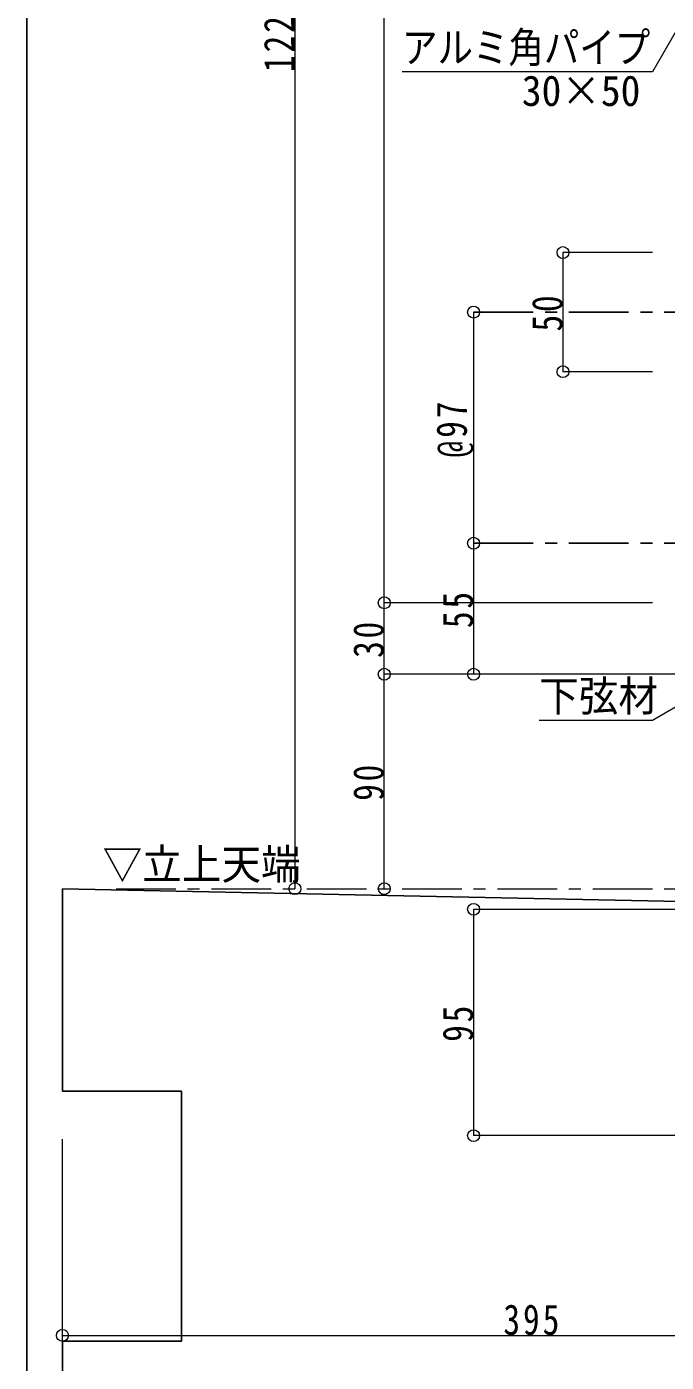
# Model space of a CAD drawing. Units: millimetres at full size, sheet at 1:5; some dimension numbers follow another scale. Extents: x -1050 to 1050, y -742 to 742.
# Drawn here: x -990 to -722, y -423 to 138 of the extents above; entities that cross this region are included whole.
import ezdxf
from ezdxf.enums import TextEntityAlignment as Align

# ---------------------------------------------------------------- set-up
doc = ezdxf.new("R2010")
doc.units = ezdxf.units.MM
doc.header["$LTSCALE"] = 5
doc.linetypes.add('CHAIN1', pattern=[8, 5, -1, 1, -1])
for name, color, linetype in [('0-0_通り芯', 7, 'CHAIN1'), ('0-1_躯体', 134, 'Continuous'), ('1-5_図枠1_1', 7, 'Continuous')]:
    doc.layers.add(name, color=color, linetype=linetype)
doc.layers.add('0-3_寸法', color=54, linetype='Continuous', lineweight=20)
doc.layers.add('0-9_文字', color=3, linetype='Continuous', lineweight=20)
doc.styles.add('ＭＳ ゴシック', font='')
doc.styles.get('ＭＳ ゴシック').set_extended_font_data('MS Gothic')

# ---------------------------------------------------------------- blocks, each defined once
blk = doc.blocks.new('dimension_origin')
at = {"color": 0, "linetype": 'Continuous', "lineweight": -2}
blk.add_circle((0, 0), 1.25, dxfattribs=at)

msp = doc.modelspace()

# ---------------------------------------------------------------- linework, layer by layer
at = {"layer": '0-0_通り芯'}
for p, q in [((-802.5, 17.707), (-539.696, 17.707)), ((-802.5, -79.293), (-539.198, -79.293))]:
    msp.add_line(p, q, dxfattribs=at)
at = {"layer": '0-1_躯体'}
for p, q in [((-499.142, -234.293), (-975, -224.293)), ((-975, -309.293), (-975, -224.293)), ((-975, -309.293), (-925, -309.293)), ((-925, -309.293), (-925, -414.293)), ((-925, -414.293), (-975, -414.293)), ((-975, -414.293), (-975, -509.293))]:
    msp.add_line(p, q, dxfattribs=at)
at = {"layer": '0-3_寸法'}
for p, q in [((-877.5, 495), (-877.5, -224.293)), ((-840, -104.293), (-840, 460)), ((-765, 42.707), (-765, -7.293)), ((-727.5, 42.707), (-765, 42.707)), ((-802.5, 17.707), (-802.5, -79.293)), ((-727.5, -7.293), (-765, -7.293)), ((-802.5, -79.293), (-802.5, -134.293)), ((-840, -134.293), (-840, -104.293)), ((-727.5, -104.293), (-840, -104.293)), ((-840, -224.293), (-840, -134.293)), ((-690, -134.293), (-840, -134.293)), ((-802.5, -232.951), (-690, -232.951)), ((-802.5, -232.951), (-802.5, -327.951)), ((-975, -449.293), (-975, -329.459)), ((-693.199, -327.951), (-802.5, -327.951)), ((-975, -411.793), (-580, -411.793))]:
    msp.add_line(p, q, dxfattribs=at)
at = {"layer": '0-3_寸法', "linetype": 'CHAIN1'}
msp.add_line((-952.5, -224.293), (-690, -224.293), dxfattribs=at)
at = {"layer": '0-9_文字'}
for points in [[(-700.12, 166), (-727.5, 118.577), (-832.5, 118.577)], [(-665, -117.587), (-727.5, -153.672), (-775, -153.672)]]:
    msp.add_lwpolyline(points, dxfattribs=at)
at = {"layer": '1-5_図枠1_1'}
msp.add_lwpolyline([(-990, 682.5), (-990, -707.5), (990, -707.5)], dxfattribs=at)

# ---------------------------------------------------------------- block references
at = {"layer": '0-3_寸法', "xscale": 2, "yscale": 2}
for p, rotation in [((-765, 42.707), 90), ((-802.5, 17.707), 90), ((-765, -7.293), 270), ((-802.5, -79.293), 270), ((-802.5, -79.293), 90), ((-840, -104.293), 90), ((-840, -104.293), 270), ((-840, -134.293), 90), ((-840, -134.293), 270), ((-802.5, -134.293), 270), ((-877.5, -224.293), 270), ((-840, -224.293), 270), ((-802.5, -232.951), 90), ((-802.5, -327.951), 270), ((-975, -411.793), 180)]:
    msp.add_blockref('dimension_origin', p, dxfattribs=dict(at, rotation=rotation))

# ---------------------------------------------------------------- texts
at = {"layer": '0-3_寸法', "char_height": 12.83, "attachment_point": 7, "rotation": 90, "style": 'ＭＳ ゴシック'}
for s, insert in [('\\T1.18;\\W0.8;1225', (-877.5, 118.479)), ('\\T1.17;\\W0.8;50', (-765, 9.582)), ('\\T1.18;\\W0.8;@97', (-802.5, -43.293)), ('\\T1.17;\\W0.8;55', (-802.5, -114.918)), ('\\T1.17;\\W0.8;30', (-840, -127.418)), ('\\T1.17;\\W0.8;90', (-840, -187.418)), ('\\T1.17;\\W0.8;95', (-802.5, -288.576))]:
    msp.add_mtext(s, dxfattribs=dict(at, insert=insert))
at = {"layer": '0-3_寸法', "insert": (-790, -411.793), "char_height": 12.83, "attachment_point": 7, "style": 'ＭＳ ゴシック'}
msp.add_mtext('\\T1.18;\\W0.8;395', dxfattribs=at)
at = {"layer": '0-9_文字', "style": 'ＭＳ ゴシック'}
for s, width, p in [('アルミ角パイプ', 0.85, (-832.5, 118.577)), ('30×50', 0.95, (-782.264, 100.41)), ('下弦材', 0.95, (-775, -153.672)), ('▽立上天端', 0.95, (-958.163, -224.293))]:
    msp.add_text(s, height=12.83, dxfattribs=dict(at, width=width)).set_placement(p, align=Align.BOTTOM_LEFT)

doc.saveas('drawing.dxf')
